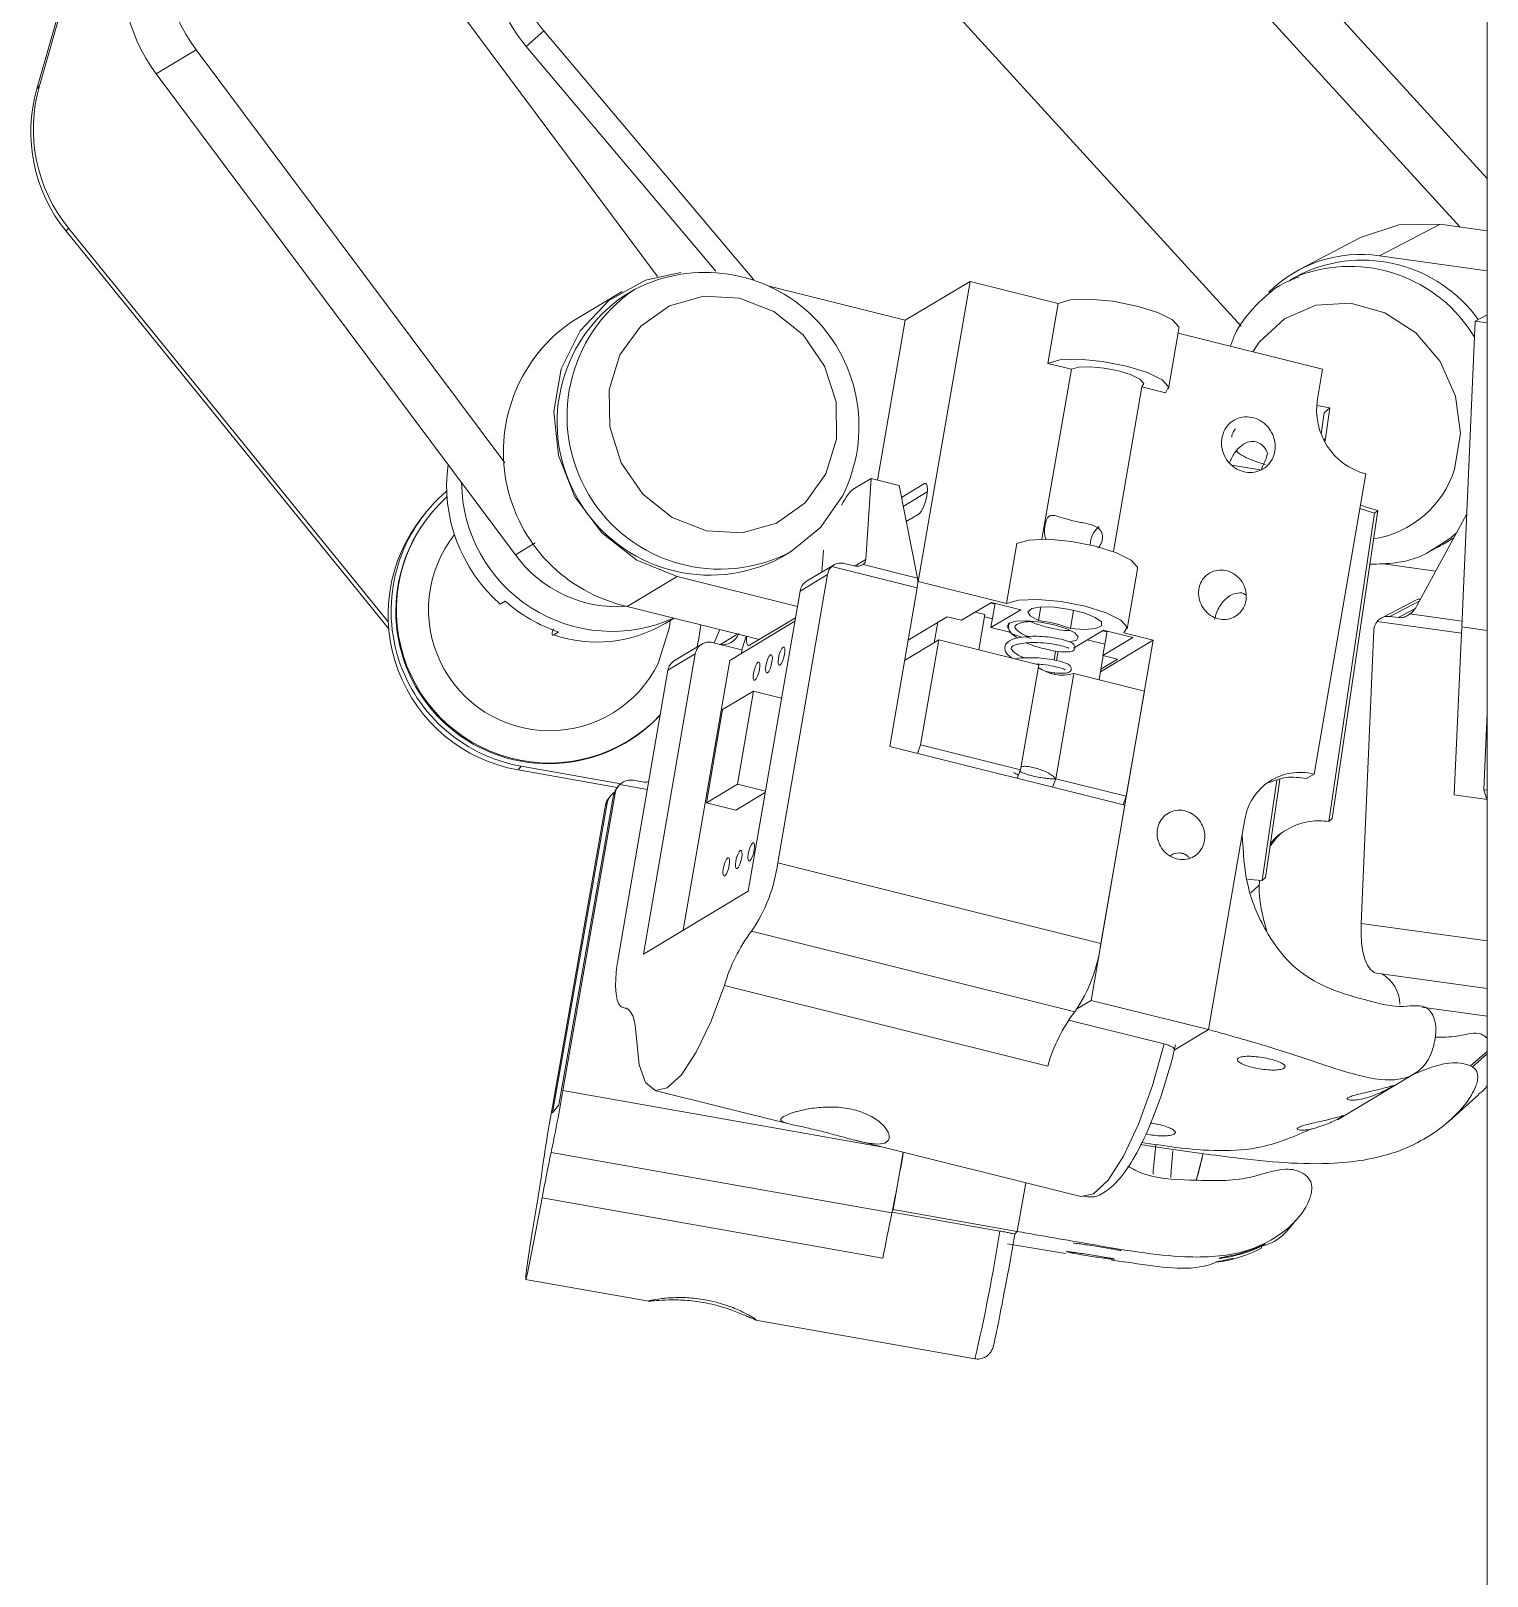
# Model space of a CAD drawing. Header units: millimetres. Extents: x 0 to 1189, y 0 to 841.
# Drawn here: x 356.22 to 365.47, y 427.65 to 437.46 of the extents above; entities that cross this region are included whole.
import ezdxf

# ---------------------------------------------------------------- set-up
doc = ezdxf.new("R2010")
doc.units = ezdxf.units.MM
doc.layers.get('0').update_dxf_attribs({"lineweight": 18})

msp = doc.modelspace()

# ---------------------------------------------------------------- linework, layer by layer
at = {"color": 7, "linetype": 'Continuous', "lineweight": 15}
for p, q in [((365.474, 386.3483), (365.474, 455.3483)), ((356.255, 437.0959), (356.5058, 437.9758)), ((356.2706, 437.1153), (356.5114, 437.9605)), ((363.9022, 437.7512), (365.3019, 436.2179)), ((364.3185, 437.7922), (365.474, 436.5266)), ((358.9434, 437.5875), (360.2011, 435.9041)), ((363.9098, 435.588), (362.1059, 437.564)), ((359.4773, 437.4647), (359.3658, 437.3662)), ((359.4773, 437.4647), (360.8131, 435.8835)), ((359.3658, 437.3662), (360.572, 435.9383)), ((357.2675, 437.3448), (357.0139, 437.1926)), ((359.2294, 434.7189), (357.2675, 437.3448)), ((359.2981, 434.1354), (357.0139, 437.1926)), ((356.255, 437.0959), (356.2706, 437.1153)), ((356.4562, 436.2108), (356.4406, 436.1914)), ((358.491, 433.6675), (356.4406, 436.1914)), ((358.4883, 433.7095), (356.4562, 436.2108)), ((364.7905, 436.0351), (365.1747, 436.2356)), ((365.1747, 436.2356), (365.474, 436.1939)), ((364.6695, 436.1509), (364.2852, 435.9504)), ((364.7905, 436.0351), (365.474, 435.9399)), ((364.2991, 435.9238), (364.2223, 435.8837)), ((364.2223, 435.8837), (364.2736, 435.9082)), ((359.9749, 435.809), (359.6579, 435.6188)), ((360.0537, 435.8213), (359.9903, 435.7833)), ((360.9093, 435.8416), (361.7748, 435.6259)), ((361.7748, 435.6259), (362.187, 435.8731)), ((362.187, 435.8731), (361.8575, 433.9656)), ((362.187, 435.8731), (362.7474, 435.7334)), ((362.6815, 435.3519), (362.7474, 435.7334)), ((361.7748, 435.6259), (361.5994, 434.6104)), ((365.3976, 435.6204), (365.3125, 433.6779)), ((365.474, 435.6602), (365.3976, 435.6204)), ((365.3976, 435.6204), (365.474, 435.6098)), ((363.4492, 435.1907), (363.5151, 435.5722)), ((363.5101, 435.5433), (364.4286, 435.3144)), ((362.8309, 435.3147), (362.6443, 434.2345)), ((362.8309, 435.3147), (362.6815, 435.3519)), ((364.4286, 435.3144), (364.3956, 435.1236)), ((363.0984, 434.1561), (363.2792, 435.2029)), ((363.4287, 435.1657), (363.2792, 435.2029)), ((364.4751, 435.0702), (364.3908, 435.0842)), ((364.4187, 434.9041), (364.4385, 435.0379)), ((364.4385, 435.0379), (364.4751, 435.0702)), ((364.4751, 435.0702), (364.4461, 434.8744)), ((364.4461, 434.8744), (364.4434, 434.8516)), ((363.8518, 434.7058), (364.0289, 434.6764)), ((361.5582, 434.6207), (361.4441, 434.5522)), ((361.5249, 434.1059), (361.5582, 434.6207)), ((361.5582, 434.6207), (361.7356, 434.5764)), ((364.3738, 432.7415), (364.7033, 434.649)), ((361.853, 433.9879), (361.7356, 434.5764)), ((361.8967, 434.5876), (361.7509, 434.5001)), ((364.4896, 432.4598), (364.7799, 434.4178)), ((364.759, 434.3994), (364.6654, 434.4296)), ((364.759, 434.3994), (364.7799, 434.4178)), ((358.7267, 434.4032), (358.7072, 434.3789)), ((358.754, 434.3892), (358.7501, 434.3844)), ((361.8637, 434.3968), (361.7813, 434.3474)), ((364.4687, 432.4414), (364.759, 434.3994)), ((365.0298, 433.8148), (365.3438, 434.3917)), ((365.2626, 434.2425), (365.1966, 434.2039)), ((360.9883, 434.1196), (361.0517, 434.1577)), ((361.2544, 434.1639), (361.2455, 434.0261)), ((362.4838, 434.2074), (362.4178, 433.8259)), ((365.1198, 434.1638), (365.1966, 434.2039)), ((361.3225, 434.0723), (361.1482, 433.9678)), ((361.8506, 433.9261), (361.3079, 434.0613)), ((361.3876, 434.0802), (361.4427, 434.0665)), ((361.5072, 434.0741), (361.853, 433.9879)), ((363.1856, 433.6647), (363.2515, 434.0462)), ((365.1475, 434.0311), (364.7972, 434.0798)), ((360.3245, 433.9977), (360.0075, 433.8075)), ((361.0893, 433.8071), (360.3245, 433.9977)), ((360.9642, 432.1785), (361.2806, 434.0099)), ((361.2806, 434.0099), (361.1062, 433.9053)), ((361.6762, 432.9164), (361.8506, 433.9261)), ((361.8546, 433.9639), (361.8575, 433.9656)), ((361.8575, 433.9656), (362.4178, 433.8259)), ((359.2317, 433.8416), (359.2, 433.8226)), ((360.7767, 431.9978), (361.1062, 433.9053)), ((362.133, 433.7192), (362.3232, 433.8333)), ((362.3456, 433.8224), (362.3169, 433.8296)), ((362.3465, 433.8275), (362.3198, 433.6727)), ((362.3232, 433.8333), (362.51, 433.7868)), ((365.0122, 433.8439), (364.8008, 433.7336)), ((360.8481, 433.598), (360.0075, 433.8075)), ((360.2488, 433.6994), (360.3053, 433.7333)), ((361.0768, 433.7352), (360.7856, 433.5605)), ((361.7933, 433.594), (362.0405, 433.7423)), ((362.0405, 433.7423), (362.133, 433.7192)), ((362.2205, 433.7717), (362.2814, 433.7566)), ((362.2424, 433.5311), (362.2814, 433.7566)), ((362.2787, 433.7411), (362.3294, 433.7285)), ((362.51, 433.7868), (362.3198, 433.6727)), ((362.6369, 433.8041), (362.622, 433.7174)), ((362.8455, 433.7836), (362.8253, 433.6668)), ((364.8548, 433.7439), (364.9092, 433.7363)), ((359.5718, 433.6453), (359.5401, 433.6263)), ((360.5956, 433.661), (360.561, 433.5753)), ((361.0729, 433.7127), (360.6597, 433.4647)), ((361.9815, 433.7069), (361.9591, 433.577)), ((362.3198, 433.6727), (362.439, 433.643)), ((362.8447, 433.5419), (363.0349, 433.656)), ((363.0573, 433.645), (363.0286, 433.6522)), ((363.0582, 433.6501), (363.0315, 433.4953)), ((363.0349, 433.656), (363.2217, 433.6094)), ((363.165, 433.6397), (363.3518, 433.5931)), ((364.6731, 431.7928), (364.7549, 433.6578)), ((365.3107, 433.6377), (364.7748, 433.7123)), ((365.2656, 432.6095), (365.3107, 433.6377)), ((365.3125, 433.6779), (365.474, 433.6554)), ((360.4824, 433.5684), (360.3081, 433.4638)), ((360.597, 433.5664), (360.5504, 433.578)), ((360.7372, 433.5315), (360.597, 433.5664)), ((360.7372, 433.5315), (360.7333, 433.5089)), ((360.7372, 433.5315), (360.7628, 433.6193)), ((361.9882, 433.5944), (361.7708, 433.464)), ((361.8729, 432.9268), (361.9882, 433.5944)), ((361.9882, 433.5944), (362.6233, 433.4361)), ((362.5759, 433.6035), (362.5385, 433.6138)), ((362.7208, 433.4666), (362.7307, 433.5235)), ((362.7375, 433.5628), (362.7377, 433.5639)), ((362.9322, 433.5944), (363.0438, 433.5666)), ((362.9564, 431.3041), (363.3518, 433.5931)), ((363.0163, 433.3918), (363.3518, 433.5931)), ((363.2217, 433.6094), (363.0315, 433.4953)), ((360.4405, 433.5059), (360.111, 431.5984)), ((360.4405, 433.5059), (360.2661, 433.4013)), ((360.6597, 433.4647), (360.3634, 431.7499)), ((362.508, 432.7685), (362.6233, 433.4361)), ((362.714, 433.4269), (362.7142, 433.428)), ((362.7374, 433.4636), (362.7475, 433.522)), ((363.034, 433.4947), (363.0074, 433.3404)), ((363.1239, 433.4723), (363.0193, 433.4095)), ((363.0315, 433.4953), (363.1239, 433.4723)), ((360.2661, 433.4013), (359.9498, 431.5699)), ((362.7064, 433.3832), (362.7072, 433.3876)), ((362.7229, 433.3798), (362.724, 433.3861)), ((362.8475, 433.3803), (362.7321, 432.7126)), ((362.8475, 433.3803), (363.2958, 433.2685)), ((360.8109, 433.2695), (360.6143, 433.1515)), ((360.7087, 432.6781), (360.8109, 433.2695)), ((360.8109, 433.2695), (360.9887, 433.2251)), ((363.1805, 432.6009), (363.2958, 433.2685)), ((360.6143, 433.1515), (360.5122, 432.5602)), ((365.4526, 432.6418), (365.474, 433.1289)), ((361.6762, 432.9164), (363.1706, 432.544)), ((361.8526, 432.8725), (361.8729, 432.9268)), ((361.8729, 432.9268), (362.508, 432.7685)), ((359.333, 432.7928), (359.3135, 432.7685)), ((359.9445, 432.657), (359.3135, 432.7685)), ((359.9673, 432.6806), (359.333, 432.7928)), ((362.4876, 432.7142), (362.508, 432.7685)), ((364.3738, 432.7415), (364.3262, 432.713)), ((359.9522, 432.6666), (359.9415, 432.6533)), ((360.0474, 432.7023), (360.1055, 432.692)), ((360.5122, 432.5602), (360.7087, 432.6781)), ((360.8866, 432.6338), (360.7087, 432.6781)), ((362.7321, 432.7126), (362.7111, 432.6585)), ((362.7321, 432.7126), (363.1805, 432.6009)), ((364.0434, 432.066), (364.1378, 432.7024)), ((364.0643, 432.0844), (364.1568, 432.7081)), ((365.4526, 432.6418), (365.474, 432.6388)), ((365.4722, 432.5808), (365.4526, 432.6418)), ((359.8801, 432.5572), (359.533, 430.5883)), ((359.8694, 432.5438), (359.5361, 430.6535)), ((359.5738, 430.6392), (359.921, 432.6081)), ((359.5984, 430.7311), (359.9317, 432.6214)), ((359.8801, 432.5572), (359.8694, 432.5438)), ((359.9006, 432.6024), (359.8899, 432.589)), ((359.9317, 432.6214), (359.921, 432.6081)), ((360.5122, 432.5602), (360.699, 432.5137)), ((360.8851, 432.6253), (360.699, 432.5137)), ((363.019, 431.6663), (363.1706, 432.544)), ((363.1602, 432.5466), (363.1805, 432.6009)), ((365.2656, 432.6095), (365.474, 432.5805)), ((363.9343, 432.4531), (363.9178, 432.3577)), ((364.4687, 432.4414), (364.4896, 432.4598)), ((363.7036, 431.1179), (363.9178, 432.3577)), ((360.9642, 432.1785), (363.019, 431.6663)), ((364.03, 432.068), (364.0252, 432.0354)), ((364.0434, 432.066), (364.0643, 432.0844)), ((360.111, 431.5984), (360.7767, 431.9978)), ((364.0252, 432.0354), (363.9719, 431.9883)), ((362.853, 431.2317), (360.7982, 431.7438)), ((364.7717, 431.4768), (365.474, 431.3791)), ((362.6805, 430.886), (360.6257, 431.3982)), ((362.8694, 431.2519), (362.9564, 431.3041)), ((362.9564, 431.3041), (363.7036, 431.1179)), ((359.9798, 431.2579), (360.0092, 431.2506)), ((363.42, 431.027), (362.8125, 431.1785)), ((365.1427, 431.1703), (365.1451, 431.1589)), ((365.3691, 430.8874), (365.3801, 430.882)), ((364.5233, 430.5445), (365.011, 430.837)), ((360.1836, 430.732), (361.0434, 430.5177)), ((365.232, 430.5373), (365.4218, 430.7048)), ((359.533, 430.5883), (359.5738, 430.6392)), ((361.4565, 430.4147), (362.8922, 430.0569)), ((363.2714, 430.3886), (363.3904, 430.3688)), ((361.6903, 429.9547), (359.5241, 430.3375)), ((361.6986, 429.9743), (361.7628, 430.3384)), ((364.3293, 430.1846), (364.3374, 430.1765)), ((362.4863, 429.8351), (362.5409, 430.1445)), ((361.6334, 429.6662), (359.4672, 430.049)), ((362.3762, 429.838), (361.6914, 429.959)), ((361.6933, 429.9677), (361.6986, 429.9743)), ((361.6986, 429.9743), (362.4863, 429.8351)), ((364.2586, 429.9047), (364.281, 429.9326)), ((362.4241, 429.7575), (362.7942, 429.6961)), ((364.0426, 429.7316), (364.0356, 429.7438)), ((364.0426, 429.7315), (364.0361, 429.7288)), ((359.362, 429.5306), (360.1444, 429.3923)), ((360.8245, 429.2721), (362.2174, 429.0259))]:
    msp.add_line(p, q, dxfattribs=at)
at = {"color": 8, "linetype": 'Continuous', "lineweight": 15}
for p, q in [((364.436, 434.8655), (364.4461, 434.8744)), ((361.9151, 434.5352), (361.7622, 434.4434)), ((361.8967, 434.5876), (361.9104, 434.5841)), ((359.4233, 434.2105), (359.2981, 434.1354)), ((361.4564, 434.0649), (361.5249, 434.1059)), ((365.0453, 433.8433), (364.8548, 433.7439)), ((364.9092, 433.7363), (365.0146, 433.7913)), ((364.9835, 433.7597), (365.314, 433.7137)), ((360.5998, 433.5657), (360.7107, 433.6323)), ((360.1354, 432.6449), (359.9605, 432.6758)), ((364.6731, 431.7928), (365.474, 431.6813)), ((359.9866, 431.257), (360.0065, 431.252)), ((365.474, 431.2037), (365.06, 431.2613)), ((363.7036, 431.1179), (363.4851, 430.9868)), ((365.474, 430.98), (365.3691, 430.8874)), ((365.474, 430.9649), (365.3801, 430.882)), ((359.5984, 430.7311), (361.6226, 430.3733)), ((362.4863, 429.8351), (362.4727, 429.8181))]:
    msp.add_line(p, q, dxfattribs=at)
at = {"color": 7, "linetype": 'Continuous', "lineweight": 15}
for points in [[(364.6695, 436.1509), (364.9131, 436.2324), (365.1747, 436.2356)], [(360.3245, 433.9977), (360.0681, 434.1019), (359.8457, 434.275), (359.6755, 434.5028), (359.5712, 434.767), (359.5413, 435.0461), (359.5882, 435.3176), (359.7081, 435.5594), (359.8913, 435.752), (360.1229, 435.8797), (360.348, 435.9297)], [(361.2709, 434.6495), (361.3387, 434.8704), (361.3359, 435.1065), (361.2626, 435.335), (361.126, 435.5334), (360.9395, 435.6822), (360.7213, 435.7669), (360.4929, 435.7793), (360.2765, 435.7181), (360.0933, 435.5893), (359.9613, 435.4055), (359.8934, 435.1847), (359.8963, 434.9485), (359.9696, 434.72), (360.1062, 434.5217), (360.2927, 434.3728), (360.5108, 434.2881), (360.7393, 434.2757), (360.9557, 434.3369), (361.1389, 434.4657), (361.2709, 434.6495)], [(362.7474, 435.7334), (362.8243, 435.7554), (362.9465, 435.7599), (363.0951, 435.7462), (363.2478, 435.7164), (363.3811, 435.6749), (363.4748, 435.6282), (363.5146, 435.5834), (363.5151, 435.5722)], [(362.6815, 435.3519), (362.7584, 435.3739), (362.8805, 435.3784), (363.0292, 435.3647), (363.1819, 435.3349), (363.3152, 435.2934), (363.4089, 435.2467), (363.4487, 435.2019), (363.4287, 435.1657)], [(363.2792, 435.2029), (363.2913, 435.2246), (363.2674, 435.2516), (363.2111, 435.2796), (363.1311, 435.3044), (363.0396, 435.3223), (362.9504, 435.3306), (362.8771, 435.3279), (362.8309, 435.3147)], [(361.3775, 434.5133), (361.237, 434.3085), (361.0517, 434.1577)], [(361.8967, 434.5876), (361.9076, 434.5876), (361.9143, 434.5731), (361.9158, 434.5462), (361.9119, 434.5112), (361.9032, 434.4732), (361.891, 434.4382), (361.8771, 434.4113), (361.8637, 434.3968)], [(364.6695, 434.4531), (364.7045, 434.438), (364.7799, 434.4178)], [(362.4838, 434.2074), (362.5607, 434.2294), (362.6828, 434.2339), (362.8315, 434.2202), (362.9842, 434.1904), (363.1175, 434.1489), (363.2112, 434.1022), (363.251, 434.0574), (363.2515, 434.0462)], [(362.4178, 433.8259), (362.4948, 433.8479), (362.6169, 433.8524), (362.7656, 433.8387), (362.9183, 433.8088), (363.0516, 433.7674), (363.1453, 433.7207), (363.1851, 433.6759), (363.165, 433.6397)], [(362.8253, 433.6668), (362.9161, 433.6606), (362.9861, 433.6665), (363.0237, 433.6834), (363.0227, 433.7086), (362.9831, 433.7377), (362.9117, 433.7661), (362.8202, 433.7889), (362.724, 433.8023), (362.6389, 433.8042), (362.5793, 433.7942), (362.555, 433.774), (362.5701, 433.7469), (362.622, 433.7174)], [(360.476, 433.6908), (360.4636, 433.6027), (360.4523, 433.5503)], [(362.4296, 433.6675), (362.4224, 433.6799), (362.434, 433.7007), (362.4782, 433.7134), (362.5484, 433.716), (362.6339, 433.7081), (362.7217, 433.6909), (362.7984, 433.6671), (362.8523, 433.6403), (362.8752, 433.6145), (362.8636, 433.5937), (362.8222, 433.5814)], [(360.7677, 433.6181), (360.7668, 433.6069), (360.7666, 433.5878), (360.7685, 433.5728), (360.7725, 433.563), (360.7784, 433.5588), (360.7856, 433.5605)], [(360.9782, 433.4336), (360.9717, 433.4336), (360.9677, 433.4423), (360.9668, 433.4583), (360.9691, 433.4794), (360.9743, 433.5021), (360.9817, 433.5232), (360.99, 433.5393), (360.998, 433.548), (361.0045, 433.548), (361.0086, 433.5393), (361.0095, 433.5232), (361.0071, 433.5022), (361.0019, 433.4794), (360.9946, 433.4584), (360.9863, 433.4423), (360.9782, 433.4336)], [(360.8197, 433.3385), (360.8132, 433.3385), (360.8092, 433.3472), (360.8082, 433.3633), (360.8106, 433.3843), (360.8158, 433.4071), (360.8231, 433.4281), (360.8315, 433.4442), (360.8395, 433.4529), (360.846, 433.4529), (360.85, 433.4442), (360.851, 433.4282), (360.8486, 433.4071), (360.8434, 433.3844), (360.8361, 433.3633), (360.8277, 433.3472), (360.8197, 433.3385)], [(360.899, 433.386), (360.8924, 433.386), (360.8884, 433.3947), (360.8875, 433.4108), (360.8898, 433.4318), (360.8951, 433.4546), (360.9024, 433.4756), (360.9107, 433.4917), (360.9187, 433.5005), (360.9253, 433.5005), (360.9293, 433.4918), (360.9302, 433.4757), (360.9279, 433.4547), (360.9226, 433.4319), (360.9153, 433.4109), (360.907, 433.3947), (360.899, 433.386)], [(364.1668, 432.3681), (364.138, 432.3399), (364.0935, 432.281)], [(360.7069, 432.1423), (360.7003, 432.1423), (360.6963, 432.151), (360.6954, 432.1671), (360.6977, 432.1881), (360.703, 432.2109), (360.7103, 432.2319), (360.7186, 432.248), (360.7266, 432.2567), (360.7332, 432.2567), (360.7372, 432.248), (360.7381, 432.2319), (360.7358, 432.2109), (360.7305, 432.1881), (360.7232, 432.1671), (360.7149, 432.151), (360.7069, 432.1423)], [(360.7861, 432.1898), (360.7796, 432.1898), (360.7756, 432.1985), (360.7746, 432.2146), (360.777, 432.2356), (360.7822, 432.2584), (360.7895, 432.2794), (360.7979, 432.2955), (360.8059, 432.3043), (360.8124, 432.3043), (360.8164, 432.2956), (360.8174, 432.2795), (360.815, 432.2585), (360.8098, 432.2357), (360.8025, 432.2146), (360.7941, 432.1985), (360.7861, 432.1898)], [(360.6276, 432.0947), (360.6211, 432.0947), (360.617, 432.1034), (360.6161, 432.1195), (360.6185, 432.1405), (360.6237, 432.1633), (360.631, 432.1844), (360.6393, 432.2005), (360.6474, 432.2092), (360.6539, 432.2092), (360.6579, 432.2005), (360.6588, 432.1844), (360.6565, 432.1634), (360.6513, 432.1406), (360.6439, 432.1196), (360.6356, 432.1035), (360.6276, 432.0947)], [(363.95, 432.0703), (363.9659, 432.0711), (364.0434, 432.066)], [(364.7717, 431.4768), (364.755, 431.482), (364.7327, 431.4991), (364.7132, 431.5271), (364.697, 431.5652), (364.6846, 431.6123), (364.6763, 431.667), (364.6725, 431.7278), (364.6731, 431.7928)], [(359.9498, 431.5699), (359.9404, 431.5061), (359.935, 431.4463), (359.9337, 431.3923), (359.9367, 431.3458), (359.9437, 431.308), (359.9546, 431.2802), (359.969, 431.263), (359.9866, 431.257)], [(360.0658, 431.0623), (360.083, 430.8938), (360.1236, 430.7811), (360.1849, 430.7317), (360.2626, 430.749), (360.3517, 430.8317), (360.4461, 430.9745), (360.5395, 431.1676), (360.6257, 431.3982)], [(359.9866, 431.257), (360.0033, 431.2535), (360.0183, 431.2437), (360.0315, 431.2277), (360.0427, 431.2056), (360.0518, 431.1776), (360.0588, 431.1442), (360.0634, 431.1056), (360.0658, 431.0623)], [(363.4769, 430.3484), (363.4665, 430.2227), (363.4637, 430.1774)], [(359.4329, 430.0062), (359.3997, 429.8042), (359.376, 429.6515), (359.3633, 429.5583), (359.3625, 429.5309), (359.3735, 429.571), (359.3958, 429.6761), (359.4277, 429.8391), (359.4672, 430.049)], [(363.8611, 429.6657), (363.8424, 429.6608), (363.7978, 429.6512), (363.7649, 429.6449), (363.7495, 429.6417), (363.7518, 429.641), (363.7692, 429.6425), (363.8002, 429.647), (363.8435, 429.6556), (363.8945, 429.669), (363.9449, 429.6859), (363.9876, 429.7034), (364.0193, 429.7185), (364.038, 429.7285), (364.0426, 429.7315)]]:
    msp.add_lwpolyline(points, dxfattribs=at)
at = {"color": 8, "linetype": 'Continuous', "lineweight": 15}
for points in [[(365.2666, 434.6791), (365.305, 434.9073), (365.2737, 435.1429), (365.176, 435.363), (365.0213, 435.5459), (364.8248, 435.6738), (364.6057, 435.7341), (364.3855, 435.721), (364.1857, 435.6357), (364.0259, 435.4866), (363.9844, 435.4251)], [(365.28, 434.2745), (365.2439, 434.2442), (365.1297, 434.1691)], [(360.2046, 433.4457), (360.2762, 433.6757), (360.2812, 433.7188)], [(362.8922, 430.0569), (362.9712, 430.0739), (363.064, 430.1612), (363.1622, 430.3131), (363.2589, 430.5183), (363.3469, 430.7622), (363.42, 431.027)], [(363.3506, 430.1991), (363.352, 430.2177), (363.3675, 430.3842)], [(363.6252, 430.162), (363.6332, 430.1914), (363.666, 430.3222)]]:
    msp.add_lwpolyline(points, dxfattribs=at)
at = {"color": 7, "linetype": 'Continuous', "lineweight": 15}
for centre, radius, start, end in [((358.0962, 437.9734), 1.0402, 164.98902, 217.1864), ((357.8426, 437.8213), 1.0402, 164.98897, 217.18645), ((360.1383, 438.0198), 1.0119, 188.12267, 220.23202), ((360.2507, 438.1188), 1.0129, 191.2343, 220.22131), ((357.2166, 436.822), 0.9999, 164.10051, 219.09527), ((357.2322, 436.8414), 0.9999, 164.10032, 219.09546), ((364.6684, 435.2173), 0.8268, 81.51242, 134.77155), ((364.6808, 435.0975), 0.9102, 35.89038, 114.79522), ((360.5022, 434.9513), 0.9788, 333.41866, 117.27102), ((360.5331, 434.9777), 0.9713, 123.97288, 297.94247), ((360.2265, 434.7892), 1.0058, 124.42679, 257.42503), ((364.8108, 435.0557), 0.4207, 170.71133, 255.19965), ((359.8617, 434.575), 1.002, 172.26475, 228.66932), ((359.5067, 433.7774), 0.9999, 130.31628, 259.99515), ((359.9099, 434.6038), 0.955, 180.54968, 294.34479), ((359.5107, 433.7823), 0.97, 131.99144, 316.74022), ((359.4873, 433.7533), 1, 141.26785, 259.99221), ((359.5068, 433.7775), 0.97, 141.26996, 317.06177), ((359.9413, 434.5975), 0.792, 215.69129, 274.64094), ((361.3708, 433.9949), 0.0915, 133.42932, 170.57615), ((361.1948, 433.8911), 0.0898, 121.32715, 170.90288), ((361.6693, 433.964), 0.1853, 348.19244, 7.4304), ((359.8749, 434.5632), 0.9667, 228.28431, 251.72569), ((365.0504, 433.77), 0.0832, 89.80003, 117.3807), ((359.8149, 434.4343), 0.8534, 251.21976, 300.56197), ((362.66, 434.0805), 0.4902, 243.20662, 252.94379), ((362.5139, 432.8506), 0.8736, 69.11436, 82.89383), ((364.8477, 433.6546), 0.0929, 141.66462, 178.05731), ((365.5814, 433.6254), 0.2709, 168.92372, 177.41145), ((360.528, 433.4923), 0.0886, 75.39823, 171.14585), ((360.3549, 433.387), 0.0899, 121.37295, 170.85708), ((362.7754, 433.6401), 0.2697, 234.90818, 285.48989), ((364.2844, 432.3986), 0.3544, 75.39496, 171.14895), ((360.0194, 432.5908), 0.0999, 141.24686, 170.00138), ((360.0301, 432.6041), 0.0999, 134.11794, 170.00276), ((359.9677, 432.5265), 0.0998, 141.23423, 170.01401), ((359.9785, 432.5398), 0.0998, 122.1541, 170.01529), ((359.9775, 432.3063), 0.9949, 325.57321, 352.61747), ((361.6219, 431.1168), 1.0352, 142.72366, 164.23045), ((362.0325, 431.7941), 0.9948, 325.57133, 352.61943), ((364.6901, 431.2734), 0.2298, 1.85, 59.84305), ((363.6768, 430.6047), 1.0353, 142.72527, 164.23032), ((348.962, 432.5342), 10.7881, 348.25142, 350.37874), ((368.6516, 428.9693), 9.2698, 169.53206, 171.90002), ((367.1545, 428.6827), 7.8078, 167.76374, 169.92156), ((351.272, 432.1223), 10.6414, 348.24646, 350.3492), ((353.4356, 431.0671), 6.0904, 349.96788, 352.53076), ((369.3124, 428.3015), 7.7993, 167.7629, 169.92316), ((333.2175, 435.0144), 29.7131, 348.7737, 349.92811)]:
    msp.add_arc(centre, radius, start, end, dxfattribs=at)
at = {"color": 8, "linetype": 'Continuous', "lineweight": 15}
for centre, radius, start, end in [((364.6008, 435.0453), 0.9229, 30.84477, 110.76726), ((360.5965, 435.0158), 0.9713, 123.97236, 297.94335), ((364.6538, 434.8712), 0.6422, 278.88607, 342.59268), ((363.0953, 434.2005), 0.1438, 127.6649, 180.94943), ((359.5145, 433.7871), 0.77, 141.76084, 333.6833), ((351.788, 431.487), 10.7159, 346.72227, 351.14778)]:
    msp.add_arc(centre, radius, start, end, dxfattribs=at)
at = {"color": 7, "linetype": 'Continuous', "lineweight": 15}
for centre, major_axis, ratio, start_param, end_param in [((361.386, 434.4075), (0.0708, 0.1471), 0.209044, 0.307479, 1.372915), ((361.4304, 434.1446), (0.0875, -0.0599), 0.602869, 6.051156, 6.627115), ((364.9485, 433.8517), (0.0686, 0.1078), 0.695543, 4.234638, 4.810596), ((360.6274, 433.6701), (0.0455, 0.0983), 0.884777, 3.309536, 4.775613)]:
    msp.add_ellipse(centre, major_axis=major_axis, ratio=ratio, start_param=start_param, end_param=end_param, dxfattribs=at)
for points, knots in [([(364.2797, 435.9022), (364.2459, 435.8895), (364.1405, 435.8499), (363.9984, 435.7214), (363.8837, 435.5815), (363.8502, 435.4841), (363.8421, 435.4605)], [0, 0, 0, 0, 0.1087526, 0.3392815, 0.5692178, 0.6423468, 0.6423468, 0.6423468, 0.6423468]), ([(363.788, 434.8772), (363.7932, 434.896), (363.8036, 434.9337), (363.8414, 434.9778), (363.8908, 435.0063), (363.948, 435.0153), (364.006, 435.0041), (364.0583, 434.9738), (364.0992, 434.9279), (364.1239, 434.8716), (364.1297, 434.8112), (364.1159, 434.7534), (364.0841, 434.7049), (364.0379, 434.6711), (363.9824, 434.6558), (363.924, 434.6608), (363.8693, 434.6853), (363.8242, 434.7269), (363.7943, 434.7805), (363.7832, 434.8332), (363.7866, 434.8649), (363.788, 434.8772)], [0, 0, 0, 0, 0.058518, 0.11703, 0.175546, 0.234062, 0.292578, 0.351094, 0.409609, 0.468123, 0.526632, 0.585147, 0.643663, 0.70218, 0.760696, 0.819212, 0.877725, 0.936237, 0.994758, 1.053275, 1.089894, 1.089894, 1.089894, 1.089894]), ([(363.8753, 434.9358), (363.8633, 434.9215), (363.8494, 434.905), (363.8509, 434.8861), (363.8511, 434.8836)], [0, 0, 0, 0, 0.05130791, 0.05924353, 0.05924353, 0.05924353, 0.05924353]), ([(364.0783, 434.7748), (364.078, 434.7766), (364.0752, 434.7947), (364.0568, 434.8214), (364.0254, 434.8493), (363.9838, 434.8596), (363.9369, 434.8489), (363.8901, 434.8133), (363.8547, 434.7658), (363.841, 434.7307), (363.8367, 434.7197)], [0, 0, 0, 0, 0.0044343, 0.0471698, 0.092748, 0.1432601, 0.200033, 0.2611206, 0.3197804, 0.3466212, 0.3466212, 0.3466212, 0.3466212]), ([(363.8811, 434.7959), (363.8818, 434.7947), (363.8882, 434.7842), (363.9204, 434.7637), (363.9785, 434.7354), (364.0379, 434.7172), (364.0656, 434.7087)], [0, 0, 0, 0, 0.0099657, 0.0880703, 0.151417, 0.2064717, 0.2064717, 0.2064717, 0.2064717]), ([(364.0755, 434.7743), (364.0745, 434.7686), (364.0708, 434.7485), (364.0508, 434.7052), (364.0365, 434.6743)], [0, 0, 0, 0, 0.0306999, 0.1076752, 0.1076752, 0.1076752, 0.1076752]), ([(362.6713, 434.2332), (362.6709, 434.2337), (362.6654, 434.2409), (362.6615, 434.2615), (362.6597, 434.2924), (362.6632, 434.3229), (362.669, 434.3485), (362.6774, 434.3683), (362.6899, 434.3824), (362.7108, 434.388), (362.7483, 434.3796), (362.806, 434.3601), (362.8813, 434.3428), (362.948, 434.3312), (362.9929, 434.3133), (363.0112, 434.2982), (363.0177, 434.2885), (363.0187, 434.287)], [0, 0, 0, 0, 0.002291, 0.0307619, 0.0593876, 0.0844138, 0.1079785, 0.1314642, 0.1558846, 0.1889317, 0.2353969, 0.300654, 0.3669634, 0.4361432, 0.4709607, 0.5006655, 0.5064417, 0.5064417, 0.5064417, 0.5064417]), ([(363.0187, 434.287), (363.0223, 434.2796), (363.0295, 434.2647), (363.0298, 434.2374), (363.0228, 434.21), (363.0111, 434.1905), (363.0025, 434.1815), (363.0001, 434.1789)], [0, 0, 0, 0, 0.0272425, 0.0545752, 0.0817914, 0.1075416, 0.1177407, 0.1177407, 0.1177407, 0.1177407]), ([(364.7292, 434.0759), (364.7852, 434.077), (364.9186, 434.0797), (365.0573, 434.1199), (365.1246, 434.168), (365.1294, 434.1714)], [0, 0, 0, 0, 0.1681923, 0.4002782, 0.418062, 0.418062, 0.418062, 0.418062]), ([(361.3876, 434.0802), (361.3774, 434.0818), (361.3571, 434.085), (361.33, 434.0784), (361.315, 434.0668), (361.3079, 434.0613)], [0, 0, 0, 0, 0.0294018, 0.0587249, 0.08544792, 0.08544792, 0.08544792, 0.08544792]), ([(361.5072, 434.0741), (361.5022, 434.0714), (361.4922, 434.0659), (361.4685, 434.062), (361.4514, 434.065), (361.4427, 434.0665)], [0, 0, 0, 0, 0.02209559, 0.04413346, 0.06657879, 0.06657879, 0.06657879, 0.06657879]), ([(363.6419, 433.9187), (363.6438, 433.9271), (363.6495, 433.9523), (363.6711, 433.9898), (363.7098, 434.0227), (363.7579, 434.0397), (363.8098, 434.0389), (363.8596, 434.0203), (363.9017, 433.9861), (363.9313, 433.94), (363.9452, 433.8874), (363.9417, 433.8341), (363.9213, 433.7862), (363.8862, 433.749), (363.8405, 433.7267), (363.7891, 433.7219), (363.7381, 433.7351), (363.693, 433.7648), (363.659, 433.8076), (363.64, 433.8588), (363.6385, 433.8971), (363.6416, 433.9165), (363.6419, 433.9187)], [0, 0, 0, 0, 0.0257224, 0.0777444, 0.129759, 0.1817766, 0.2337946, 0.2858132, 0.3378263, 0.3898444, 0.44186, 0.4938879, 0.5459, 0.5979183, 0.6499336, 0.7019513, 0.7539694, 0.8059831, 0.8580031, 0.910018, 0.9620371, 0.9689001, 0.9689001, 0.9689001, 0.9689001]), ([(363.742, 433.7241), (363.7454, 433.7388), (363.7523, 433.7681), (363.7738, 433.8103), (363.803, 433.8486), (363.8423, 433.8807), (363.8885, 433.8953), (363.9256, 433.8939), (363.9401, 433.881), (363.9418, 433.8795)], [0, 0, 0, 0, 0.0387897, 0.0774377, 0.1202124, 0.1714696, 0.2297209, 0.2863938, 0.293817, 0.293817, 0.293817, 0.293817]), ([(364.8548, 433.7439), (364.8446, 433.7441), (364.8241, 433.7447), (364.795, 433.7325), (364.7814, 433.7188), (364.7748, 433.7123)], [0, 0, 0, 0, 0.03079741, 0.06151235, 0.08950129, 0.08950129, 0.08950129, 0.08950129]), ([(364.9835, 433.7597), (364.976, 433.7545), (364.9611, 433.7441), (364.9351, 433.7352), (364.9179, 433.7359), (364.9092, 433.7363)], [0, 0, 0, 0, 0.02653108, 0.05299644, 0.07995143, 0.07995143, 0.07995143, 0.07995143]), ([(359.5381, 433.6643), (359.5353, 433.6562), (359.5297, 433.6402), (359.5292, 433.6266), (359.5334, 433.623), (359.5384, 433.6254), (359.5401, 433.6263)], [0, 0, 0, 0, 0.01451914, 0.02874577, 0.0426252, 0.04970488, 0.04970488, 0.04970488, 0.04970488]), ([(362.4395, 433.7029), (362.4356, 433.6941), (362.4289, 433.6791), (362.4365, 433.6541), (362.4524, 433.6309), (362.4767, 433.6146), (362.4888, 433.6066)], [0, 0, 0, 0, 0.0317353, 0.0545133, 0.0882717, 0.1215557, 0.1215557, 0.1215557, 0.1215557]), ([(362.5559, 433.6152), (362.5487, 433.6182), (362.5266, 433.6273), (362.5019, 433.6432), (362.4831, 433.6585), (362.4724, 433.6722), (362.4706, 433.6791), (362.4744, 433.6865), (362.4928, 433.6975), (362.5204, 433.7057), (362.5528, 433.7114), (362.5796, 433.7122), (362.5873, 433.7125)], [0, 0, 0, 0, 0.0137197, 0.0419683, 0.0641706, 0.0809533, 0.1096169, 0.1429551, 0.1657802, 0.1881952, 0.2206053, 0.2336166, 0.2336166, 0.2336166, 0.2336166]), ([(362.56, 433.7154), (362.573, 433.7099), (362.5999, 433.6986), (362.6433, 433.6847), (362.6966, 433.67), (362.7587, 433.6576), (362.8035, 433.6531), (362.8216, 433.6543), (362.8243, 433.6545)], [0, 0, 0, 0, 0.0397338, 0.0822205, 0.1216532, 0.1869711, 0.260201, 0.2730668, 0.2730668, 0.2730668, 0.2730668]), ([(362.5457, 433.5758), (362.5557, 433.5716), (362.5796, 433.5616), (362.6198, 433.5488), (362.673, 433.5341), (362.7357, 433.5214), (362.7881, 433.5174), (362.8256, 433.5188), (362.8482, 433.5264), (362.8572, 433.5476), (362.8442, 433.573), (362.8178, 433.5842), (362.7691, 433.5992), (362.7014, 433.6115), (362.6312, 433.618), (362.5637, 433.618), (362.4982, 433.6119), (362.4461, 433.5968), (362.4147, 433.5728), (362.4057, 433.5437), (362.4129, 433.5183), (362.4267, 433.4975), (362.4471, 433.4837), (362.4554, 433.478)], [0, 0, 0, 0, 0.0253453, 0.0606381, 0.0933935, 0.1476513, 0.2084813, 0.2469222, 0.2941876, 0.3215798, 0.3496721, 0.3982553, 0.454299, 0.5147018, 0.5647491, 0.6092357, 0.6647516, 0.7237846, 0.7732466, 0.8158911, 0.8438536, 0.8853063, 0.9139437, 0.9139437, 0.9139437, 0.9139437]), ([(362.5311, 433.4799), (362.5243, 433.4827), (362.5027, 433.4916), (362.4785, 433.5073), (362.4597, 433.5226), (362.449, 433.5363), (362.4471, 433.5432), (362.451, 433.5506), (362.4694, 433.5616), (362.4968, 433.5699), (362.5395, 433.5763), (362.6023, 433.5792), (362.6737, 433.5751), (362.7416, 433.564), (362.7847, 433.5533), (362.8056, 433.5458), (362.8137, 433.5416), (362.8143, 433.5419), (362.8145, 433.542)], [0, 0, 0, 0, 0.014972, 0.0478413, 0.0736763, 0.0932051, 0.1265604, 0.1653516, 0.1919113, 0.2179939, 0.255708, 0.2934328, 0.3414465, 0.38762, 0.4314758, 0.452856, 0.473825, 0.4871928, 0.4871928, 0.4871928, 0.4871928]), ([(362.6602, 433.3971), (362.6763, 433.3936), (362.7183, 433.3844), (362.7646, 433.3816), (362.8021, 433.3829), (362.8247, 433.3905), (362.8337, 433.4117), (362.8208, 433.4371), (362.7943, 433.4483), (362.7456, 433.4633), (362.678, 433.4755), (362.6075, 433.4822), (362.5412, 433.4816), (362.4944, 433.4797), (362.4757, 433.4738), (362.4742, 433.4733)], [0, 0, 0, 0, 0.0383721, 0.0997511, 0.1385391, 0.186231, 0.2138704, 0.2422162, 0.2912378, 0.3477876, 0.4087365, 0.459235, 0.5041232, 0.5601402, 0.5650224, 0.5650224, 0.5650224, 0.5650224]), ([(362.6064, 433.4404), (362.6211, 433.4398), (362.6603, 433.4382), (362.7181, 433.4279), (362.7612, 433.4175), (362.7821, 433.4099), (362.7902, 433.4056), (362.7908, 433.4059), (362.7911, 433.4061)], [0, 0, 0, 0, 0.0301088, 0.0804186, 0.1282026, 0.1514981, 0.1743454, 0.1889107, 0.1889107, 0.1889107, 0.1889107]), ([(362.4626, 432.7528), (362.4735, 432.7472), (362.4868, 432.7403), (362.4936, 432.7346), (362.4949, 432.7336)], [0, 0, 0, 0, 0.03090467, 0.03758531, 0.03758531, 0.03758531, 0.03758531]), ([(360.0474, 432.7023), (360.0365, 432.7031), (360.0148, 432.7048), (359.9843, 432.695), (359.9682, 432.682), (359.9605, 432.6758)], [0, 0, 0, 0, 0.03236464, 0.06464367, 0.09406486, 0.09406486, 0.09406486, 0.09406486]), ([(360.1438, 432.6935), (360.1403, 432.6925), (360.1281, 432.6891), (360.1148, 432.6908), (360.1055, 432.692)], [0, 0, 0, 0, 0.01137755, 0.03874758, 0.03874758, 0.03874758, 0.03874758]), ([(364.3262, 432.713), (364.2823, 432.7192), (364.2015, 432.7308), (364.1251, 432.7015), (364.0902, 432.6882)], [0, 0, 0, 0, 0.1311347, 0.2413546, 0.2413546, 0.2413546, 0.2413546]), ([(363.3783, 432.3927), (363.3829, 432.4095), (363.3922, 432.443), (363.4258, 432.4822), (363.4697, 432.5075), (363.5205, 432.5155), (363.5721, 432.5056), (363.6186, 432.4787), (363.6549, 432.4379), (363.6769, 432.3878), (363.682, 432.3341), (363.6698, 432.2828), (363.6415, 432.2397), (363.6004, 432.2096), (363.5512, 432.196), (363.4992, 432.2004), (363.4505, 432.2222), (363.4105, 432.2591), (363.3839, 432.3068), (363.374, 432.3536), (363.3771, 432.3819), (363.3783, 432.3927)], [0, 0, 0, 0, 0.0520123, 0.1040256, 0.1560372, 0.2080512, 0.2600631, 0.3120752, 0.3640943, 0.4161087, 0.4681132, 0.5201365, 0.5721466, 0.6241567, 0.6761711, 0.7281838, 0.7801947, 0.8322089, 0.8842209, 0.9362429, 0.9687941, 0.9687941, 0.9687941, 0.9687941]), ([(364.0957, 432.2961), (364.0995, 432.3017), (364.1287, 432.3453), (364.2142, 432.4022), (364.3406, 432.4499), (364.4283, 432.4441), (364.4687, 432.4414)], [0, 0, 0, 0, 0.0204942, 0.1578223, 0.2986886, 0.4193816, 0.4193816, 0.4193816, 0.4193816]), ([(363.9178, 432.3577), (363.9233, 432.248), (363.9342, 432.0286), (364.0568, 431.745), (364.2176, 431.5303), (364.4294, 431.3829), (364.6848, 431.3117), (364.9154, 431.2458), (365.0672, 431.2881), (365.127, 431.2242), (365.1398, 431.1803), (365.1427, 431.1703)], [0, 0, 0, 0, 0.247405, 0.494924, 0.673221, 0.852401, 1.125052, 1.451464, 1.732796, 1.885125, 1.929685, 1.929685, 1.929685, 1.929685]), ([(363.4576, 432.2222), (363.4616, 432.2249), (363.4779, 432.2354), (363.5047, 432.2428), (363.538, 432.2395), (363.5584, 432.2304), (363.574, 432.2185), (363.5799, 432.2099), (363.5815, 432.2075)], [0, 0, 0, 0, 0.0196359, 0.0790937, 0.1000736, 0.1211973, 0.1340938, 0.1388645, 0.1388645, 0.1388645, 0.1388645]), ([(364.0722, 431.7476), (364.0515, 431.8222), (364.0251, 431.9172), (364.0252, 432.0145), (364.0252, 432.0354)], [0, 0, 0, 0, 0.229908, 0.2927533, 0.2927533, 0.2927533, 0.2927533]), ([(365.1451, 431.1589), (365.1466, 431.1485), (365.1488, 431.1322), (365.1481, 431.1008), (365.1455, 431.0731), (365.1407, 431.0437), (365.1324, 431.0074), (365.1094, 430.938), (365.0459, 430.8438), (364.8971, 430.7776), (364.5951, 430.8325), (364.1868, 430.9843), (363.8469, 431.0783), (363.7036, 431.1179)], [0, 0, 0, 0, 0.033886, 0.053491, 0.073285, 0.090067, 0.114186, 0.159698, 0.311056, 0.628164, 0.952301, 1.399933, 1.725979, 1.725979, 1.725979, 1.725979]), ([(365.474, 431.0636), (365.4625, 431.0734), (365.4142, 431.1145), (365.3061, 431.0692), (365.1913, 431.0703), (365.1448, 431.0708)], [0, 0, 0, 0, 0.0528589, 0.2231651, 0.3391919, 0.3391919, 0.3391919, 0.3391919]), ([(362.9019, 430.0616), (362.923, 430.0574), (362.9773, 430.0467), (363.0582, 430.0908), (363.1435, 430.1698), (363.2354, 430.3057), (363.329, 430.4972), (363.4111, 430.7171), (363.4638, 430.8972), (363.4878, 430.9975), (363.4935, 431.0214)], [0, 0, 0, 0, 0.08526, 0.219902, 0.375964, 0.576927, 0.775322, 0.967963, 1.148305, 1.204546, 1.204546, 1.204546, 1.204546]), ([(363.42, 431.027), (363.43, 431.0243), (363.4499, 431.0187), (363.4719, 431.0087), (363.4855, 430.9987), (363.4857, 430.993), (363.4858, 430.9903)], [0, 0, 0, 0, 0.01989029, 0.03977241, 0.05985811, 0.07913527, 0.07913527, 0.07913527, 0.07913527]), ([(365.3801, 430.882), (365.3883, 430.8763), (365.4011, 430.8673), (365.4124, 430.8437), (365.4156, 430.8192), (365.4122, 430.7896), (365.3996, 430.7485), (365.3517, 430.6574), (365.2068, 430.4974), (364.9257, 430.3248), (364.4555, 430.2439), (363.9264, 430.2926), (363.5493, 430.3462), (363.3904, 430.3688)], [0, 0, 0, 0, 0.045715, 0.072161, 0.098866, 0.121503, 0.15404, 0.215445, 0.419643, 0.847447, 1.284738, 1.888633, 2.328496, 2.328496, 2.328496, 2.328496]), ([(364.1819, 430.8722), (364.1856, 430.8757), (364.1931, 430.8827), (364.1831, 430.8963), (364.1585, 430.9107), (364.1201, 430.9247), (364.0717, 430.9368), (364.0188, 430.9455), (363.9678, 430.9494), (363.9254, 430.948), (363.8965, 430.9417), (363.8837, 430.9314), (363.8876, 430.9182), (363.9076, 430.9035), (363.9421, 430.8889), (363.9879, 430.8758), (364.0402, 430.866), (364.0926, 430.8609), (364.1379, 430.8611), (364.1679, 430.8655), (364.1781, 430.8704), (364.1819, 430.8722)], [0, 0, 0, 0, 0.0341211, 0.0682279, 0.1026686, 0.1378757, 0.1738909, 0.2103988, 0.2468056, 0.2825209, 0.3172875, 0.3513137, 0.3851327, 0.4193451, 0.4543696, 0.4902785, 0.5267583, 0.5632099, 0.5990542, 0.634033, 0.6552066, 0.6552066, 0.6552066, 0.6552066]), ([(365.009, 430.8358), (365.0741, 430.8618), (365.1935, 430.9094), (365.309, 430.9099), (365.358, 430.8916), (365.3691, 430.8874)], [0, 0, 0, 0, 0.1796835, 0.3296514, 0.3735233, 0.3735233, 0.3735233, 0.3735233]), ([(364.87, 430.7561), (364.8739, 430.7586), (364.8818, 430.7637), (364.8742, 430.7623), (364.8522, 430.7556), (364.8165, 430.7454), (364.7711, 430.7338), (364.7199, 430.7221), (364.6683, 430.7106), (364.6239, 430.6996), (364.594, 430.6891), (364.5815, 430.6799), (364.5855, 430.6728), (364.6047, 430.6689), (364.6384, 430.67), (364.6836, 430.6779), (364.7341, 430.6927), (364.783, 430.7118), (364.8248, 430.7314), (364.8545, 430.7471), (364.8654, 430.7534), (364.87, 430.7561)], [0, 0, 0, 0, 0.0330338, 0.0660702, 0.0990293, 0.1318395, 0.1648575, 0.1988398, 0.2341117, 0.2696093, 0.3033459, 0.3347609, 0.365447, 0.397394, 0.4315301, 0.4670918, 0.5022414, 0.5360155, 0.5689357, 0.6017747, 0.6256684, 0.6256684, 0.6256684, 0.6256684]), ([(365.4187, 430.7083), (365.4346, 430.7192), (365.4552, 430.7333), (365.4705, 430.7571), (365.474, 430.7625)], [0, 0, 0, 0, 0.06043057, 0.07808751, 0.07808751, 0.07808751, 0.07808751]), ([(361.0005, 430.5651), (360.992, 430.5582), (360.9751, 430.5444), (360.9985, 430.529), (361.0558, 430.5142), (361.1454, 430.4955), (361.2535, 430.4696), (361.3651, 430.4391), (361.4718, 430.4099), (361.5663, 430.3902), (361.6369, 430.3898), (361.674, 430.4125), (361.6759, 430.4537), (361.6432, 430.5067), (361.5757, 430.5617), (361.4785, 430.6048), (361.366, 430.6265), (361.2508, 430.6275), (361.1425, 430.6128), (361.0499, 430.5889), (361.0168, 430.5729), (361.0005, 430.5651)], [0, 0, 0, 0, 0.07845, 0.156805, 0.237726, 0.321065, 0.401444, 0.477971, 0.555813, 0.637926, 0.720883, 0.800076, 0.876871, 0.955766, 1.03842, 1.120928, 1.198995, 1.27547, 1.355435, 1.438695, 1.519559, 1.519559, 1.519559, 1.519559]), ([(363.2776, 430.4013), (363.3503, 430.3902), (363.6054, 430.3513), (363.9908, 430.3288), (364.2537, 430.4423), (364.3574, 430.4871)], [0, 0, 0, 0, 0.214321, 0.752919, 1.104064, 1.104064, 1.104064, 1.104064]), ([(363.4845, 430.4538), (363.4882, 430.4573), (363.4956, 430.4643), (363.4857, 430.4779), (363.4611, 430.4923), (363.4226, 430.5063), (363.3787, 430.5177), (363.3484, 430.5221), (363.3355, 430.5241)], [0, 0, 0, 0, 0.0316204, 0.0632276, 0.0951442, 0.1277711, 0.1611471, 0.1859777, 0.1859777, 0.1859777, 0.1859777]), ([(364.553, 430.5659), (364.5569, 430.5684), (364.5648, 430.5735), (364.5572, 430.5721), (364.5352, 430.5654), (364.4995, 430.5552), (364.4541, 430.5436), (364.4029, 430.5319), (364.3513, 430.5205), (364.3069, 430.5094), (364.2769, 430.4989), (364.2645, 430.4897), (364.2685, 430.4826), (364.2877, 430.4787), (364.3214, 430.4798), (364.3666, 430.4877), (364.4171, 430.5025), (364.4659, 430.5217), (364.5078, 430.5413), (364.5375, 430.5569), (364.5484, 430.5632), (364.553, 430.5659)], [0, 0, 0, 0, 0.0330338, 0.0660701, 0.0990291, 0.1318409, 0.1648588, 0.1988393, 0.2341111, 0.2696098, 0.3033463, 0.3347599, 0.365446, 0.3973929, 0.4315288, 0.4670915, 0.502241, 0.5360151, 0.5689352, 0.6017716, 0.6256672, 0.6256672, 0.6256672, 0.6256672]), ([(363.3042, 430.4556), (363.317, 430.453), (363.3469, 430.447), (363.3952, 430.4426), (363.4405, 430.4428), (363.4704, 430.4472), (363.4806, 430.452), (363.4845, 430.4538)], [0, 0, 0, 0, 0.0320089, 0.0747692, 0.1168172, 0.1578497, 0.1826878, 0.1826878, 0.1826878, 0.1826878]), ([(363.6255, 430.1635), (363.6355, 430.1975), (363.6499, 430.247), (363.6639, 430.3113), (363.6682, 430.3313)], [0, 0, 0, 0, 0.119352, 0.1731849, 0.1731849, 0.1731849, 0.1731849]), ([(363.1909, 430.2497), (363.2148, 430.2367), (363.3419, 430.1674), (363.6171, 430.1631), (363.9311, 430.1486), (364.1644, 430.2481), (364.2842, 430.2212), (364.3209, 430.1914), (364.3293, 430.1846)], [0, 0, 0, 0, 0.064857, 0.344784, 0.679902, 0.968741, 1.125133, 1.170885, 1.170885, 1.170885, 1.170885]), ([(364.3374, 430.1765), (364.3432, 430.1687), (364.3524, 430.1563), (364.3592, 430.1288), (364.3599, 430.1026), (364.3554, 430.0725), (364.3433, 430.0328), (364.3015, 429.9498), (364.1795, 429.8158), (363.9359, 429.6854), (363.5132, 429.6575), (363.0153, 429.7436), (362.6432, 429.808), (362.4863, 429.8351)], [0, 0, 0, 0, 0.042195, 0.066613, 0.091261, 0.112157, 0.142191, 0.198874, 0.387352, 0.782239, 1.18588, 1.743306, 2.149322, 2.149322, 2.149322, 2.149322]), ([(364.0375, 429.7404), (364.0598, 429.7472), (364.1364, 429.7705), (364.2024, 429.835), (364.2472, 429.8939), (364.2566, 429.9063)], [0, 0, 0, 0, 0.06863, 0.2362895, 0.281043, 0.281043, 0.281043, 0.281043]), ([(362.3762, 429.838), (362.387, 429.836), (362.4087, 429.8321), (362.4374, 429.8266), (362.4592, 429.822), (362.4712, 429.8191), (362.4722, 429.8184), (362.4727, 429.8181)], [0, 0, 0, 0, 0.02048175, 0.0409568, 0.06163903, 0.08280606, 0.09859645, 0.09859645, 0.09859645, 0.09859645]), ([(363.1051, 429.6593), (363.1038, 429.6599), (363.1012, 429.6612), (363.0768, 429.666), (363.0402, 429.6725), (362.9932, 429.6803), (362.941, 429.6886), (362.8895, 429.6965), (362.8454, 429.7028), (362.8142, 429.7067), (362.7993, 429.7078), (362.8017, 429.706), (362.8204, 429.7017), (362.8533, 429.6953), (362.8975, 429.6875), (362.9487, 429.679), (363.0012, 429.671), (363.0483, 429.6645), (363.0838, 429.6602), (363.1021, 429.6587), (363.1043, 429.6591), (363.1051, 429.6593)], [0, 0, 0, 0, 0.0320752, 0.06414, 0.0965173, 0.1296138, 0.1634722, 0.1977926, 0.2320183, 0.2655944, 0.2982783, 0.3302662, 0.3620591, 0.3942213, 0.4271464, 0.4609053, 0.4951998, 0.5294665, 0.5631633, 0.5960472, 0.6159524, 0.6159524, 0.6159524, 0.6159524]), ([(363.1479, 429.7126), (363.1466, 429.7133), (363.144, 429.7145), (363.1196, 429.7194), (363.083, 429.7258), (363.036, 429.7336), (362.9838, 429.742), (362.9324, 429.7498), (362.888, 429.7562), (362.8577, 429.76), (362.8433, 429.7613), (362.8453, 429.7603), (362.8458, 429.7601)], [0, 0, 0, 0, 0.0318813, 0.0637496, 0.0959299, 0.1288238, 0.1624756, 0.1965865, 0.2306038, 0.2639749, 0.2964584, 0.3080818, 0.3080818, 0.3080818, 0.3080818]), ([(364.0621, 429.7557), (364.061, 429.7554), (364.0587, 429.7546), (364.0365, 429.7441), (364.0026, 429.7293), (363.9589, 429.7127), (363.91, 429.6972), (363.8603, 429.6843), (363.8152, 429.6748), (363.7819, 429.6688), (363.7661, 429.6656), (363.7686, 429.6648), (363.7868, 429.6664), (363.8188, 429.6708), (363.8626, 429.6793), (363.9137, 429.6925), (363.9647, 429.7097), (364.0085, 429.7279), (364.0407, 429.7435), (364.0587, 429.7534), (364.0611, 429.755), (364.0621, 429.7557)], [0, 0, 0, 0, 0.032664, 0.0653306, 0.0979213, 0.1303653, 0.1630153, 0.1966172, 0.2314935, 0.2665946, 0.2999536, 0.3310169, 0.3613596, 0.3929507, 0.4267031, 0.4618683, 0.4966267, 0.5300236, 0.5625767, 0.5950449, 0.6186739, 0.6186739, 0.6186739, 0.6186739]), ([(363.0838, 429.6542), (363.1283, 429.6479), (363.3485, 429.6168), (363.5888, 429.5773), (363.7384, 429.6344), (363.7568, 429.6414)], [0, 0, 0, 0, 0.1237218, 0.6119433, 0.680328, 0.680328, 0.680328, 0.680328]), ([(360.8252, 429.2741), (360.8263, 429.2742), (360.8295, 429.2743), (360.7985, 429.2943), (360.7366, 429.3277), (360.6441, 429.3668), (360.5325, 429.3985), (360.4169, 429.4148), (360.3097, 429.4166), (360.2198, 429.4091), (360.1549, 429.3983), (360.1451, 429.395), (360.1403, 429.3934)], [0, 0, 0, 0, 0.0347934, 0.1076016, 0.182403, 0.2607641, 0.3389899, 0.4130045, 0.48551, 0.5613239, 0.6402624, 0.7169294, 0.7169294, 0.7169294, 0.7169294]), ([(360.1403, 429.3934), (360.1434, 429.3931), (360.1495, 429.3925), (360.2064, 429.3978), (360.2921, 429.4021), (360.4019, 429.3984), (360.5188, 429.3811), (360.6276, 429.352), (360.72, 429.3179), (360.7929, 429.2856), (360.8137, 429.2769), (360.8242, 429.2725)], [0, 0, 0, 0, 0.0766411, 0.1531875, 0.2322439, 0.3136625, 0.392187, 0.4669512, 0.5429993, 0.6232169, 0.7042609, 0.7042609, 0.7042609, 0.7042609]), ([(362.2154, 429.0274), (362.2178, 429.0265), (362.2319, 429.0217), (362.2575, 429.0256), (362.2853, 429.0365), (362.3047, 429.0516), (362.3171, 429.0665), (362.3242, 429.0784), (362.3286, 429.0879), (362.3325, 429.0986), (362.3382, 429.1185), (362.346, 429.1511), (362.358, 429.2106), (362.3626, 429.2334)], [0, 0, 0, 0, 0.0038862, 0.0219356, 0.0362778, 0.048467, 0.0588879, 0.0676349, 0.076627, 0.0902732, 0.121933, 0.2254179, 0.2895215, 0.2895215, 0.2895215, 0.2895215])]:
    msp.add_open_spline(points, degree=3, knots=knots, dxfattribs=at)
at = {"color": 8, "linetype": 'Continuous', "lineweight": 15}
for points, knots in [([(362.7321, 432.7126), (362.7319, 432.7126), (362.7271, 432.7116), (362.7126, 432.711), (362.6801, 432.7133), (362.6406, 432.7188), (362.6, 432.7267), (362.5627, 432.7359), (362.5321, 432.7454), (362.5099, 432.7546), (362.5047, 432.7593), (362.502, 432.7616)], [0, 0, 0, 0, 0.0013929, 0.0344502, 0.0677694, 0.0993595, 0.1266858, 0.1533938, 0.1803805, 0.208431, 0.2381211, 0.2381211, 0.2381211, 0.2381211]), ([(362.5109, 432.7855), (362.5141, 432.7873), (362.5211, 432.7912), (362.5447, 432.7918), (362.5767, 432.7876), (362.602, 432.7811), (362.6265, 432.7736), (362.6533, 432.7638), (362.6891, 432.7467), (362.7174, 432.7287), (362.7287, 432.7177), (362.732, 432.7128), (362.7321, 432.7126)], [0, 0, 0, 0, 0.0248082, 0.0539875, 0.0821306, 0.1100166, 0.11117, 0.138523, 0.1713757, 0.2060209, 0.2404765, 0.2419323, 0.2419323, 0.2419323, 0.2419323])]:
    msp.add_open_spline(points, degree=3, knots=knots, dxfattribs=at)

doc.saveas('drawing.dxf')
